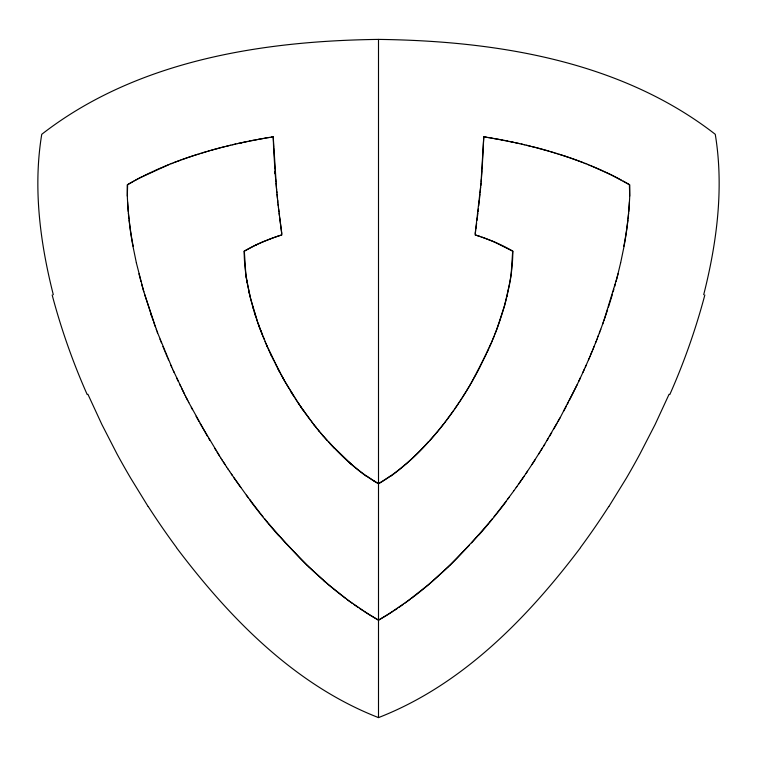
<?xml version="1.0" encoding="UTF-8"?>
<svg xmlns="http://www.w3.org/2000/svg" width="757" height="757" viewBox="0 0 757 757"><rect width="100%" height="100%" fill="white"/><g stroke="black" fill="none" stroke-linecap="round" stroke-linejoin="round"><path stroke-width="1.14" d="M623.825 246.299A338.975 337.177 90 0 0 629.729 196.091L629.379 184.632M489.76 137.793L483.78 136.809L482.143 169.246M483.78 136.809L480.979 183.639L475.065 234.869L477.809 235.749M629.682 196.12L629.786 184.869L611.249 174.858L590.252 165.452M629.446 201.74L628.774 211.553M482.039 170.618L481.509 177.488M481.395 178.86L481.159 181.614M481.036 182.986L480.799 185.73M628.651 212.954L628.102 218.555M480.667 187.093L480.118 192.827M479.976 194.275L479.531 198.637M479.37 200.085L478.736 205.895M627.941 219.946L626.72 229.712A385.805 383.931 89.6 0 1 624.052 246.366L620.636 262.868M478.405 208.8L478.074 211.695M477.544 216.048L477.894 213.143M477.364 217.496L477.005 220.391M476.636 223.287L475.869 229.087M475.67 230.525L475.273 233.421M509.593 283.989L504.578 305.516L496.971 328.812M620.626 262.878L617.22 277.005M506.972 296.318L510.369 279.56A198.608 198.268 89.8 0 0 511.193 273.92L512.678 251.163L493.98 241.805M506.897 296.612L506.755 297.189M506.547 298.069L506.395 298.646A271.744 271.385 88.1 0 1 501.38 316L500.718 318.158M703.698 294.7C716.898 242.571 724.08 187.774 715.261 134.301C620.475 60.607 495.589 40.887 378.5 39.402C261.411 40.887 136.525 60.607 41.749 134.301C32.911 187.774 40.112 242.571 53.302 294.7M618.034 273.797L616.028 281.528M617.012 277.81L603.897 320.571M614.627 286.666L615.337 284.093M613.161 291.786L613.899 289.231M612.413 294.35L608.458 307.068M607.634 309.604C597.301 340.915 584.272 371.308 569.207 400.633M500.538 318.697L500.178 319.766M499.819 320.836L499.998 320.296M499.45 321.905L499.639 321.365M499.27 322.435L498.891 323.504M498.702 324.034L498.324 325.103M603.461 321.81L602.572 324.299M497.945 326.163L498.134 325.633M497.756 326.693L494.955 334.083M600.301 330.497L600.755 329.257M496.772 329.342L496.374 330.393M599.374 332.966L599.837 331.736M495.977 331.452L496.176 330.923M495.769 331.982L491.548 342.448M597.964 336.666L598.437 335.436M596.525 340.357L597.008 339.127M595.551 342.817L596.043 341.587M494.122 336.184L492.845 339.316M593.583 347.709L594.084 346.488M592.58 350.16L593.081 348.939M592.078 351.371L590.545 355.033M492.4 340.395L479.465 368.034M589.514 357.455L590.034 356.244M491.104 343.479L489.296 347.624M588.473 359.887L588.993 358.676M585.322 367.06L586.117 365.271M669.093 394.255L655.136 424.459L639.892 454.058A818.61 817.361 51.2 0 1 626.323 478.216L608.865 506.556M488.842 348.655L486.969 352.762M584.518 368.848L582.899 372.425M486.496 353.784L471.091 383.241M580.43 377.762L578.764 381.31M577.071 384.84L560.672 416.7L543.517 446.318M567.4 404.115L568.308 402.374M478.926 369.066L476.73 373.201M566.491 405.856L563.738 411.051M476.172 374.223L473.91 378.32M559.943 418.034L557.947 421.64M556.934 423.447L553.878 428.831M473.333 379.333C455.307 410.985 433.089 440.659 405.383 464.486M551.702 432.597L549.393 436.534M470.589 384.111L469.577 385.824M469.075 386.685L466.492 390.953M547.065 440.46L548.229 438.502M544.709 444.35L531.925 464.599M465.971 391.804L462.253 397.709M541.113 450.207L542.315 448.267M538.691 454.077L539.902 452.147M535.01 459.849L526.229 473.134M461.713 398.551L460.625 400.216M460.076 401.049L458.979 402.715M458.42 403.547L454.474 409.31M526.02 473.456L527.506 471.251M525.68 473.948L518.431 484.395M524.033 476.361L516.198 487.527M453.736 410.36L446.11 420.788M516.889 486.562L513.927 490.687M513.785 490.886L505.856 501.569M507.455 499.45L509.054 497.311M580.534 547.642C527.383 618.072 462.215 685.028 378.5 717.598C294.785 685.028 229.617 618.072 176.466 547.642M505.383 502.184L497.321 512.565M444.529 422.841L445.324 421.81M443.744 423.854L438.899 429.919M496.781 513.246L494.037 516.662M492.381 518.706L489.05 522.765M438.085 430.913L429.654 440.706M488.483 523.437L471.545 542.892M478.963 534.593L457.181 558.013A478.661 476.872 -28 0 1 447.642 567.447M469.387 545.239L449.63 565.479M447.614 567.419L428.85 584.385A386.288 384.547 -29.4 0 1 415.811 595.059L411.335 598.465M410.209 599.307L388.057 614.476A252.696 251.627 -29.3 0 1 378.509 620.134L364.07 611.382M405.09 603.064L428.784 584.442A445.854 443.801 -29.3 0 0 449.573 565.422M403.396 604.275L398.778 607.493M390.593 475.945L381.802 481.651A132.03 131.869 -29.3 0 1 378.5 483.562A132.03 131.869 29.3 0 1 375.198 481.651L366.407 475.945M397.614 608.278L394.113 610.615M392.93 611.382L378.5 620.125A252.696 251.627 29.3 0 1 368.933 614.495L348.655 600.698L328.216 584.442A445.854 443.801 29.3 0 1 307.427 565.422M127.621 184.632L127.318 196.12A338.975 337.177 -90 0 0 133.175 246.299M128.037 184.386L128.86 183.904M129.277 183.658L132.607 181.756M133.024 181.529L133.857 181.055M135.125 180.365L136.383 179.683M136.809 179.456L137.651 179.002M138.919 178.33L127.214 184.869L127.318 196.091M138.238 178.69L142.325 176.57M139.487 178.027L169.521 164.335M143.234 176.107L150.936 172.359M255.648 245.126L244.322 251.163L245.798 273.92A198.608 198.268 -89.8 0 0 246.64 279.56L250.028 296.318M255.525 245.192L257.02 244.473M256.055 244.937L263.02 241.805M151.807 171.962L153.548 171.158M154.419 170.76L156.169 169.965M157.04 169.577L158.8 168.811M159.68 168.423L161.44 167.666M262.67 241.956L272.643 238.02M162.376 167.269L167.562 165.121M263.436 241.625L266.218 240.48M168.215 164.856L168.868 164.591M169.379 164.392L172.132 163.304M266.767 240.262L270.117 238.957M171.073 163.72L173.627 162.727M173.448 162.793L180.686 160.087M174.101 162.537L175.416 162.045M176.069 161.79L176.731 161.544M270.533 238.796L271.375 238.483M177.053 161.421L187.376 157.721M271.801 238.332L273.911 237.566M273.069 237.868L278.273 236.052M182.011 159.604L183.998 158.904M274.337 237.414L277.478 236.326M184.661 158.667L186.648 157.976M187.31 157.74L192.638 155.951M187.982 157.513L189.307 157.068M189.979 156.841L193.451 155.687M277.819 236.203L280.222 235.418M278.85 235.862L281.244 235.086M193.309 155.734L196.063 154.844M193.981 155.516L195.315 155.081M195.987 154.863L197.993 154.229M196.659 154.655L197.322 154.437M280.715 235.257L281.935 234.869L278.406 207.144M197.814 154.286L200.681 153.387M199.337 153.803L200.009 153.595M200.435 153.463L206.065 151.76M202.024 152.98L204.04 152.365M204.721 152.166L205.393 151.958M205.715 151.864L206.737 151.561M206.595 151.608L208.355 151.097M208.09 151.173L211.089 150.312M208.762 150.974L209.443 150.775M210.929 150.35L215.026 149.214M211.752 150.123L213.389 149.668M214.004 149.498L220.826 147.662M215.84 148.987L219.946 147.899M220.76 147.681L224.895 146.621M221.583 147.464L224.063 146.83M224.734 146.659L229.059 145.599M226.561 146.205L228.226 145.798M228.661 145.694L229.901 145.391M229.636 145.458L230.734 145.193M230.62 145.221L232.588 144.757M232.408 144.795L235.749 144.019M233.241 144.606L234.916 144.218M235.541 144.076L237.509 143.622M237.424 143.641L241.615 142.723M238.266 143.461L240.783 142.903M241.455 142.751L247.501 141.483M243.3 142.363L245.817 141.824M246.394 141.71L249.356 141.105M249.185 141.133L250.349 140.906M250.028 140.972L258.705 139.297M251.343 140.707L254.314 140.13M255.308 139.941L257.295 139.562M258.288 139.373L264.505 138.257M259.282 139.193L263.256 138.474M264.25 138.304L267.41 137.765M265.243 138.134L266.246 137.963M267.24 137.793L273.22 136.809L273.58 147.019M268.233 137.623L269.227 137.452M271.224 137.131L272.227 136.96M484.773 136.96L486.77 137.291M487.773 137.452L488.767 137.623M489.59 137.765L492.75 138.304M490.754 137.963L491.757 138.134M492.495 138.257L501.191 139.846M493.744 138.474L499.705 139.562M500.699 139.752L506.972 140.972M501.692 139.941L502.686 140.13M503.679 140.319L505.657 140.707M506.651 140.906L507.815 141.133M507.644 141.105L510.606 141.71M509.499 141.483L511.6 141.919M511.183 141.824L512.584 142.127M512.016 142.004L519.576 143.641M512.858 142.184L513.7 142.363M515.385 142.723L518.734 143.461M519.491 143.622L523.759 144.606M521.251 144.019L522.926 144.407M523.428 144.53L524.592 144.795M524.412 144.757L526.38 145.221M526.266 145.193L536.24 147.681M527.099 145.391L530.439 146.205M532.105 146.621L535.417 147.464M536.174 147.662L537.148 147.918M537.054 147.899L538.123 148.173M537.877 148.107L541.16 148.987M538.7 148.325L540.337 148.769M541.047 148.959L548.91 151.173M541.974 149.214L545.248 150.123M545.911 150.312L546.885 150.586M547.557 150.775L548.238 150.974M548.645 151.097L550.405 151.608M550.263 151.561L551.285 151.864M550.935 151.76L553.045 152.394M551.607 151.958L552.279 152.166M553.632 152.564L554.976 152.98M552.96 152.365L559.186 154.286M556.319 153.387L557.663 153.803M559.007 154.229L561.808 155.119M559.678 154.437L561.013 154.863M475.756 235.086L476.778 235.418M561.685 155.081L569.018 157.513M562.356 155.299L563.691 155.734M477.128 235.522L483.931 237.868M564.362 155.951L565.025 156.169M565.29 156.254L569.69 157.74M478.15 235.862L479.181 236.203M479.522 236.326L480.544 236.667M569.624 157.721L577.373 160.475M570.352 157.976L572.339 158.667M481.812 237.111L485.199 238.332M573.002 158.904L573.664 159.131M573.938 159.235L575.661 159.85M576.314 160.087L583.552 162.793M484.357 238.02L492.315 241.105M577.638 160.569L578.291 160.806M578.954 161.052L580.931 161.79M485.625 238.483L493.564 241.625M581.584 162.045L582.899 162.537M583.373 162.727L585.927 163.72M584.868 163.304L592.031 166.18M587.479 164.335L588.785 164.856M492.731 241.284L494.33 241.956M592.911 166.549L599.96 169.577M600.831 169.965L602.581 170.76M603.452 171.158L605.193 171.962M606.064 172.359L616.804 177.668M617.229 177.886L620.191 179.456M620.617 179.683L621.459 180.138M623.143 181.055L625.235 182.229M625.651 182.465L627.723 183.658M628.14 183.904L628.963 184.386M373.882 480.856L375.425 481.783M362.887 610.615L359.386 608.278M358.222 607.493L353.604 604.275M352.459 603.461L346.791 599.307M345.665 598.465L341.208 595.04A386.288 384.547 29.4 0 1 328.141 584.404L309.386 567.419M351.759 464.599L348.551 461.817M351.617 464.486L330.09 443.706M323.911 580.714L325.415 582.029M307.37 565.479L285.995 543.479M334.509 448.381L322.794 435.502M285.455 542.892L268.517 523.437M327.346 440.706L320.571 432.9M279.598 536.363L278.093 534.631L299.819 558.013A478.661 476.872 28 0 0 309.358 567.447M322.993 435.748L319.199 431.235M318.915 430.913L319.747 431.906M267.95 522.765L264.619 518.706M319.312 431.395L313.256 423.854M317.278 428.916L318.101 429.919M262.963 516.662L260.219 513.246M315.66 426.901L316.473 427.913M313.956 424.753L315.726 426.976M259.679 512.565L246.366 495.182M314.24 425.093L300.538 406.443M311.676 421.81L312.471 422.841M310.115 419.757L310.89 420.788M249.545 499.45L251.144 501.569M309.339 418.725L304.759 412.47M248.277 497.756L233.989 477.847M240.802 487.527L229.494 471.251M303.264 410.36L304.011 411.42M301.901 408.402L304.579 412.224M302.526 409.31L296.924 401.049M231.32 473.948L232.418 475.557M298.599 403.566L301.229 407.446M228.018 469.037L229.674 471.526M298.939 404.087L284.821 381.367M226.428 466.662L228.046 469.094M226.542 466.823L223.23 461.77M225.075 464.599L221.99 459.849M296.375 400.216L295.287 398.551M220.741 457.909L222.18 460.142M294.747 397.709L293.678 396.025M220.76 457.928L200.066 423.447M148.135 506.556L130.715 478.197A818.61 817.361 -51.2 0 1 117.07 454.077L101.864 424.459L87.907 394.255M219.53 456.007L217.098 452.147M214.685 448.267L215.887 450.207M289.467 389.249L289.988 390.101M288.956 388.398L286.411 384.111M208.771 438.502L209.935 440.46M207.607 436.534L188.692 402.374M285.909 383.241L275.434 363.947M283.667 379.333L284.244 380.355M283.09 378.32L280.828 374.223M199.053 421.64L196.063 416.218M280.27 373.201L266.795 345.57M191.284 407.323L192.533 409.679M188.815 402.61L185.134 395.391M187.793 400.633L186.014 397.141M185.181 395.504L172.482 368.848M274.422 361.922L274.933 362.934M184.254 393.64L181.642 388.369M273.92 360.909L270.504 353.784M179.929 384.84L180.781 386.609M178.236 381.31L176.57 377.762M270.135 352.97L271.612 356.14M270.031 352.762L268.158 348.655M173.287 370.637L174.101 372.425M172.587 369.085L157.333 332.191L144.587 294.35M170.883 365.271L171.678 367.06M267.704 347.624L265.896 343.479M267.391 346.914L259.244 326.693M168.007 358.676L168.527 359.887M166.966 356.244L167.486 357.455M265.016 341.407L265.452 342.448M165.944 353.812L166.455 355.033M164.922 351.371L165.433 352.592M264.155 339.316L262.878 336.184M163.919 348.939L164.42 350.16M162.916 346.488L163.417 347.709M160.957 341.587L161.449 342.817M262.461 335.133L261.42 332.484M159.992 339.127L160.475 340.357M260.38 329.74L261.998 333.951M260.824 330.923L261.023 331.452M260.626 330.393L260.228 329.342M157.163 331.736L157.626 332.966M260.03 328.812L257.361 321.365M156.245 329.257L156.699 330.497M258.459 324.488L259.613 327.639M154.882 325.538L155.327 326.778M258.866 325.633L259.055 326.163M154.428 324.299L153.539 321.81M258.676 325.103L258.298 324.034M258.109 323.504L257.73 322.435M153.103 320.571L143.433 290.385L136.364 262.868M150.671 313.493L151.428 315.669M257.512 321.801L250.453 298.069M257.002 320.296L257.181 320.836M256.822 319.766L256.462 318.697M256.282 318.158L255.582 316.01A271.744 271.385 -88.1 0 1 250.633 298.646L250.103 296.612M255.639 316.142L254.333 311.988M143.839 291.786L141.663 284.093M252.81 306.831L253.387 308.884M140.972 281.528L138.966 273.797M250.387 297.775L247.407 283.989M249.072 292.202L249.564 294.341M136.374 262.878L132.977 246.347A385.805 383.931 -89.6 0 1 130.242 229.721L129.059 219.946M246.829 280.724L247.179 282.777M246.186 276.665L246.498 278.69M281.727 233.421L279.636 217.496M279.456 216.048L279.106 213.143M278.926 211.695L278.595 208.8M278.425 207.352L277.923 202.876M278.103 204.447L278.264 205.895M277.942 202.999L275.964 182.986M277.63 200.085L277.781 201.542M128.898 218.555L128.349 212.954M277.469 198.618L277.034 194.35M276.74 191.37L276.882 192.827M276.608 190.073L273.22 136.809M275.841 181.614L275.605 178.86M128.226 211.553L127.555 201.74M275.491 177.488L275.17 173.362M274.961 170.618L275.056 171.99M274.857 169.246L273.627 147.946M378.5 39.402L378.5 717.598M366.237 476.172A230.156 229.901 27.2 0 1 328.387 441.511M428.613 441.511A230.156 229.901 -27.2 0 1 390.763 476.172M277.847 534.754A601.578 600.433 18.8 0 1 250.974 501.702M244.284 251.097A156.254 156.046 48.3 0 1 262.66 241.937M247.511 283.97A172.993 172.719 -89.5 0 1 244.161 251.173M378.415 483.704A173.126 172.918 29.3 0 1 351.693 464.41M405.307 464.41A173.126 172.918 -29.3 0 1 378.585 483.704M176.561 547.576A772.414 771.175 -10.8 0 1 148.23 506.49M87.206 394.577A665.649 663.274 -80.1 0 1 52.167 295.012M506.026 501.702A601.578 600.433 -18.8 0 1 479.153 534.754M494.34 241.937A156.254 156.046 -48.3 0 1 512.716 251.097M512.839 251.173A172.993 172.719 89.5 0 1 509.489 283.97M608.77 506.49A772.414 771.175 10.8 0 1 580.439 547.576M704.833 295.012A665.649 663.274 80.1 0 1 669.794 394.577M283.922 379.787A374.043 374.043 0 0 1 282.938 378.046M279.598 371.942A374.043 374.043 0 0 1 277.753 368.441M240.877 142.893A512.271 512.271 0 0 1 242.865 142.467M293.139 395.182L290.508 390.953A374.043 374.043 0 0 0 293.12 395.145M275.198 173.798L275.037 171.707L275.198 173.798"/></g></svg>
